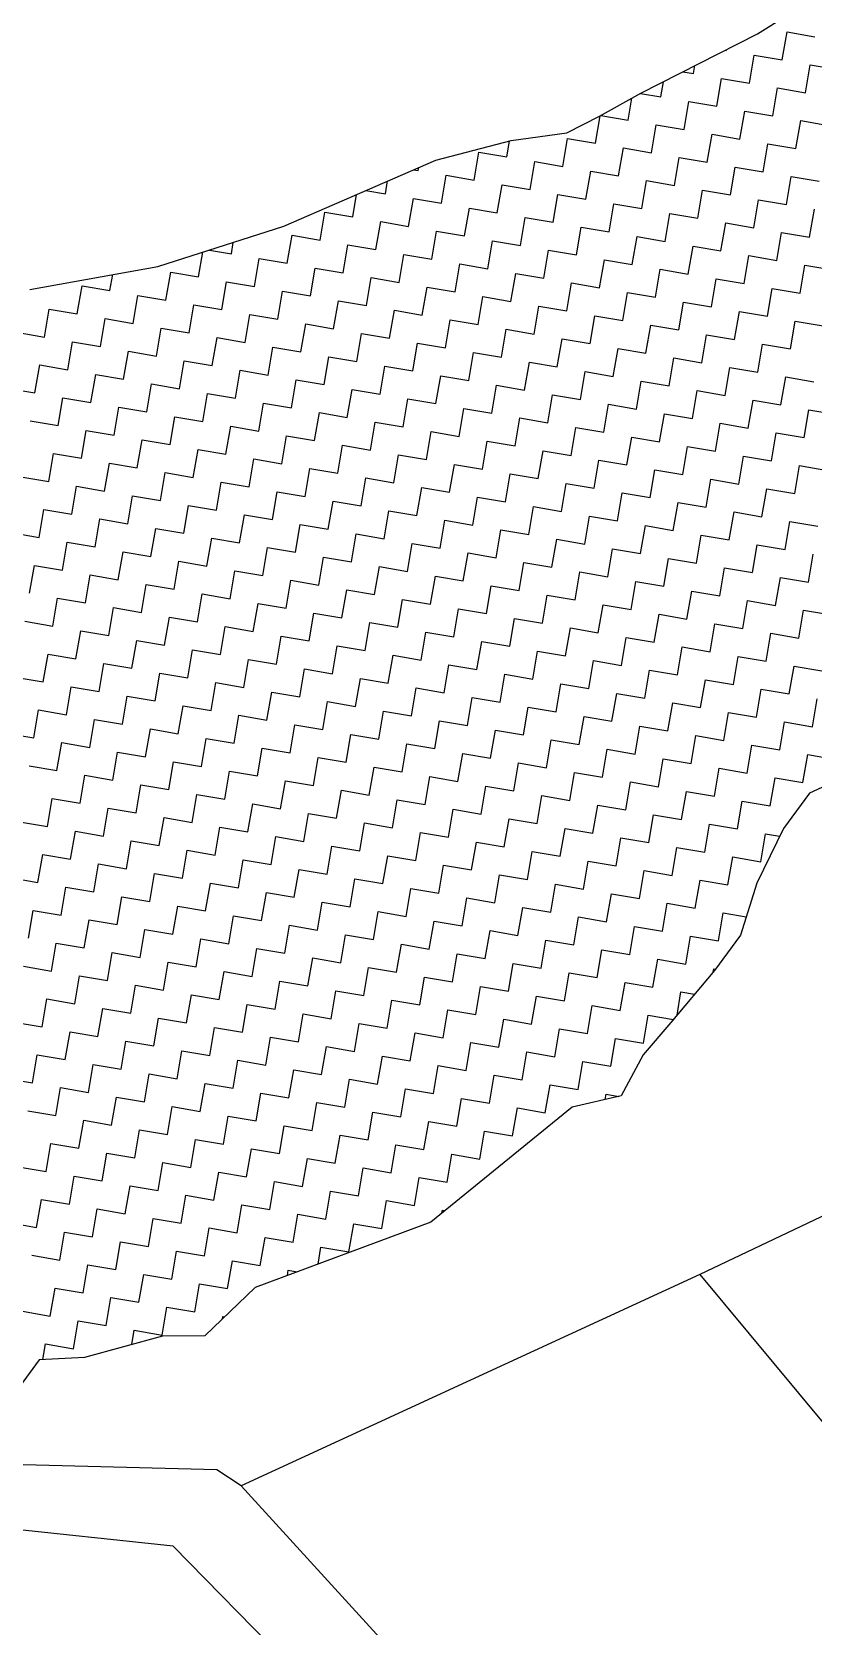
# Model space of a CAD drawing. Header units: metres. Extents: x 286044 to 288268, y 2013628 to 2015838.
# Drawn here: x 286388.4 to 286563.1, y 2015117.3 to 2015474 of the extents above; entities that cross this region are included whole.
import ezdxf

# ---------------------------------------------------------------- set-up
doc = ezdxf.new("R2010")
doc.units = ezdxf.units.M
for name, color, linetype in [('POLY_HATCH', 12, 'Continuous'), ('POLY_PARCEL', 6, 'Continuous'), ('POLY_ROAD', 30, 'Continuous'), ('V_BOUND_LINE', 7, 'Continuous')]:
    doc.layers.add(name, color=color, linetype=linetype)

msp = doc.modelspace()

# ---------------------------------------------------------------- linework, layer by layer
at = {"layer": 'POLY_HATCH'}
for p, q in [((286550.68, 2015473.56), (286580.53, 2015492.33)), ((286524.54, 2015460.25), (286550.68, 2015473.56)), ((286515.35, 2015455.16), (286524.54, 2015460.25)), ((286508.04, 2015451.41), (286515.35, 2015455.16)), ((286495.53, 2015449.66), (286508.04, 2015451.41)), ((286478.69, 2015445.32), (286495.53, 2015449.66)), ((286444.73, 2015430.54), (286478.69, 2015445.32)), ((286416.54, 2015421.47), (286444.73, 2015430.54)), ((286387.9, 2015416.37), (286416.54, 2015421.47)), ((286571.91, 2015308.15), (286562.26, 2015303.69)), ((286562.26, 2015303.69), (286556.47, 2015295.8)), ((286556.47, 2015295.8), (286550.49, 2015283.5)), ((286550.49, 2015283.5), (286546.85, 2015271.91)), ((286546.85, 2015271.91), (286541.07, 2015264.02)), ((286541.07, 2015264.02), (286531.31, 2015252.37)), ((286531.31, 2015252.37), (286525.07, 2015245.11)), ((286525.07, 2015245.11), (286520.18, 2015235.95)), ((286509.2, 2015233.39), (286477.61, 2015207.69)), ((286520.18, 2015235.95), (286509.2, 2015233.39)), ((286477.61, 2015207.69), (286438.32, 2015193.1)), ((286438.32, 2015193.1), (286427.03, 2015182.26)), ((286417.59, 2015182.21), (286400.11, 2015177.42)), ((286427.03, 2015182.26), (286417.59, 2015182.21)), ((286390.03, 2015176.91), (286382.08, 2015166.06)), ((286400.11, 2015177.42), (286390.03, 2015176.91))]:
    msp.add_line(p, q, dxfattribs=at)
at = {"layer": 'POLY_HATCH', "linetype": 'Continuous'}
for p, q in [((286556.2, 2015467.7), (286557.27, 2015473.96)), ((286557.27, 2015473.96), (286563.52, 2015472.89)), ((286543.45, 2015469.88), (286543.69, 2015469.84)), ((286543.69, 2015469.84), (286543.72, 2015470.02)), ((286548.88, 2015462.52), (286549.95, 2015468.77)), ((286549.95, 2015468.77), (286556.2, 2015467.7)), ((286533.98, 2015465.06), (286536.38, 2015464.65)), ((286536.38, 2015464.65), (286536.68, 2015466.43)), ((286561.39, 2015460.38), (286562.46, 2015466.64)), ((286562.46, 2015466.64), (286568.71, 2015465.57)), ((286529.06, 2015459.46), (286529.63, 2015462.84)), ((286541.56, 2015457.33), (286542.63, 2015463.58)), ((286542.63, 2015463.58), (286548.88, 2015462.52)), ((286554.07, 2015455.2), (286555.14, 2015461.45)), ((286555.14, 2015461.45), (286561.39, 2015460.38)), ((286521.74, 2015454.27), (286522.57, 2015459.16)), ((286524.51, 2015460.23), (286529.06, 2015459.46)), ((286534.24, 2015452.14), (286535.31, 2015458.39)), ((286535.31, 2015458.39), (286541.56, 2015457.33)), ((286514.42, 2015449.08), (286515.46, 2015455.23)), ((286515.62, 2015455.31), (286521.74, 2015454.27)), ((286546.75, 2015450.01), (286547.82, 2015456.26)), ((286547.82, 2015456.26), (286554.07, 2015455.2)), ((286559.26, 2015447.88), (286560.32, 2015454.13)), ((286560.32, 2015454.13), (286566.58, 2015453.07)), ((286526.92, 2015446.95), (286527.99, 2015453.21)), ((286527.99, 2015453.21), (286534.24, 2015452.14)), ((286539.43, 2015444.82), (286540.5, 2015451.07)), ((286540.5, 2015451.07), (286546.75, 2015450.01)), ((286487.27, 2015440.84), (286488.34, 2015447.09)), ((286488.34, 2015447.09), (286494.59, 2015446.03)), ((286494.59, 2015446.03), (286495.2, 2015449.57)), ((286507.1, 2015443.89), (286508.16, 2015450.15)), ((286508.16, 2015450.15), (286514.42, 2015449.08)), ((286519.61, 2015441.76), (286520.67, 2015448.02)), ((286520.67, 2015448.02), (286526.92, 2015446.95)), ((286551.94, 2015442.69), (286553.01, 2015448.94)), ((286553.01, 2015448.94), (286559.26, 2015447.88)), ((286474.76, 2015442.97), (286474.88, 2015443.66)), ((286499.78, 2015438.71), (286500.84, 2015444.96)), ((286500.84, 2015444.96), (286507.1, 2015443.89)), ((286532.11, 2015439.63), (286533.18, 2015445.89)), ((286533.18, 2015445.89), (286539.43, 2015444.82)), ((286544.62, 2015437.5), (286545.69, 2015443.75)), ((286545.69, 2015443.75), (286551.94, 2015442.69)), ((286467.44, 2015437.78), (286467.93, 2015440.64)), ((286473.7, 2015443.15), (286474.76, 2015442.97)), ((286479.95, 2015435.65), (286481.02, 2015441.9)), ((286481.02, 2015441.9), (286487.27, 2015440.84)), ((286492.46, 2015433.52), (286493.52, 2015439.77)), ((286493.52, 2015439.77), (286499.78, 2015438.71)), ((286512.29, 2015436.57), (286513.35, 2015442.83)), ((286513.35, 2015442.83), (286519.61, 2015441.76)), ((286524.79, 2015434.44), (286525.86, 2015440.7)), ((286525.86, 2015440.7), (286532.11, 2015439.63)), ((286557.13, 2015435.37), (286558.19, 2015441.62)), ((286558.19, 2015441.62), (286564.45, 2015440.56)), ((286460.13, 2015432.59), (286460.98, 2015437.61)), ((286463.08, 2015438.52), (286467.44, 2015437.78)), ((286472.63, 2015430.46), (286473.7, 2015436.71)), ((286473.7, 2015436.71), (286479.95, 2015435.65)), ((286504.97, 2015431.39), (286506.03, 2015437.64)), ((286506.03, 2015437.64), (286512.29, 2015436.57)), ((286537.3, 2015432.31), (286538.37, 2015438.57)), ((286538.37, 2015438.57), (286544.62, 2015437.5)), ((286549.81, 2015430.18), (286550.87, 2015436.44)), ((286550.87, 2015436.44), (286557.13, 2015435.37)), ((286452.81, 2015427.4), (286453.87, 2015433.66)), ((286453.87, 2015433.66), (286460.13, 2015432.59)), ((286485.14, 2015428.33), (286486.21, 2015434.58)), ((286486.21, 2015434.58), (286492.46, 2015433.52)), ((286517.47, 2015429.26), (286518.54, 2015435.51)), ((286518.54, 2015435.51), (286524.79, 2015434.44)), ((286529.98, 2015427.12), (286531.05, 2015433.38)), ((286531.05, 2015433.38), (286537.3, 2015432.31)), ((286562.32, 2015428.05), (286563.38, 2015434.3)), ((286465.31, 2015425.27), (286466.38, 2015431.53)), ((286466.38, 2015431.53), (286472.63, 2015430.46)), ((286477.82, 2015423.14), (286478.89, 2015429.4)), ((286478.89, 2015429.4), (286485.14, 2015428.33)), ((286497.65, 2015426.2), (286498.71, 2015432.45)), ((286498.71, 2015432.45), (286504.97, 2015431.39)), ((286510.16, 2015424.07), (286511.22, 2015430.32)), ((286511.22, 2015430.32), (286517.47, 2015429.26)), ((286542.49, 2015424.99), (286543.55, 2015431.25)), ((286543.55, 2015431.25), (286549.81, 2015430.18)), ((286555, 2015422.86), (286556.06, 2015429.12)), ((286556.06, 2015429.12), (286562.32, 2015428.05)), ((286432.98, 2015424.35), (286433.41, 2015426.9)), ((286445.49, 2015422.22), (286446.55, 2015428.47)), ((286446.55, 2015428.47), (286452.81, 2015427.4)), ((286457.99, 2015420.08), (286459.06, 2015426.34)), ((286459.06, 2015426.34), (286465.31, 2015425.27)), ((286490.33, 2015421.01), (286491.39, 2015427.26)), ((286491.39, 2015427.26), (286497.65, 2015426.2)), ((286522.66, 2015421.94), (286523.73, 2015428.19)), ((286523.73, 2015428.19), (286529.98, 2015427.12)), ((286535.17, 2015419.81), (286536.24, 2015426.06)), ((286536.24, 2015426.06), (286542.49, 2015424.99)), ((286425.66, 2015419.16), (286426.61, 2015424.71)), ((286428.07, 2015425.18), (286432.98, 2015424.35)), ((286438.17, 2015417.03), (286439.23, 2015423.28)), ((286439.23, 2015423.28), (286445.49, 2015422.22)), ((286470.5, 2015417.95), (286471.57, 2015424.21)), ((286471.57, 2015424.21), (286477.82, 2015423.14)), ((286483.01, 2015415.82), (286484.07, 2015422.08)), ((286484.07, 2015422.08), (286490.33, 2015421.01)), ((286502.84, 2015418.88), (286503.9, 2015425.13)), ((286503.9, 2015425.13), (286510.16, 2015424.07)), ((286515.34, 2015416.75), (286516.41, 2015423)), ((286516.41, 2015423), (286522.66, 2015421.94)), ((286547.68, 2015417.67), (286548.74, 2015423.93)), ((286548.74, 2015423.93), (286555, 2015422.86)), ((286405.83, 2015416.1), (286406.44, 2015419.67)), ((286418.34, 2015413.97), (286419.41, 2015420.22)), ((286419.41, 2015420.22), (286425.66, 2015419.16)), ((286450.67, 2015414.9), (286451.74, 2015421.15)), ((286451.74, 2015421.15), (286457.99, 2015420.08)), ((286463.18, 2015412.77), (286464.25, 2015419.02)), ((286464.25, 2015419.02), (286470.5, 2015417.95)), ((286495.52, 2015413.69), (286496.58, 2015419.94)), ((286496.58, 2015419.94), (286502.84, 2015418.88)), ((286527.85, 2015414.62), (286528.92, 2015420.87)), ((286528.92, 2015420.87), (286535.17, 2015419.81)), ((286540.36, 2015412.49), (286541.42, 2015418.74)), ((286541.42, 2015418.74), (286547.68, 2015417.67)), ((286560.18, 2015415.54), (286561.25, 2015421.8)), ((286561.25, 2015421.8), (286567.5, 2015420.73)), ((286398.51, 2015410.91), (286399.58, 2015417.17)), ((286399.58, 2015417.17), (286405.83, 2015416.1)), ((286411.02, 2015408.78), (286412.09, 2015415.04)), ((286412.09, 2015415.04), (286418.34, 2015413.97)), ((286430.85, 2015411.84), (286431.91, 2015418.09)), ((286431.91, 2015418.09), (286438.17, 2015417.03)), ((286443.36, 2015409.71), (286444.42, 2015415.96)), ((286444.42, 2015415.96), (286450.67, 2015414.9)), ((286475.69, 2015410.63), (286476.76, 2015416.89)), ((286476.76, 2015416.89), (286483.01, 2015415.82)), ((286488.2, 2015408.5), (286489.26, 2015414.76)), ((286489.26, 2015414.76), (286495.52, 2015413.69)), ((286508.02, 2015411.56), (286509.09, 2015417.81)), ((286509.09, 2015417.81), (286515.34, 2015416.75)), ((286520.53, 2015409.43), (286521.6, 2015415.68)), ((286521.6, 2015415.68), (286527.85, 2015414.62)), ((286552.87, 2015410.35), (286553.93, 2015416.61)), ((286553.93, 2015416.61), (286560.18, 2015415.54)), ((286391.19, 2015405.72), (286392.26, 2015411.98)), ((286392.26, 2015411.98), (286398.51, 2015410.91)), ((286423.53, 2015406.65), (286424.59, 2015412.9)), ((286424.59, 2015412.9), (286430.85, 2015411.84)), ((286455.86, 2015407.58), (286456.93, 2015413.83)), ((286456.93, 2015413.83), (286463.18, 2015412.77)), ((286468.37, 2015405.45), (286469.44, 2015411.7)), ((286469.44, 2015411.7), (286475.69, 2015410.63)), ((286500.7, 2015406.37), (286501.77, 2015412.63)), ((286501.77, 2015412.63), (286508.02, 2015411.56)), ((286533.04, 2015407.3), (286534.1, 2015413.55)), ((286534.1, 2015413.55), (286540.36, 2015412.49)), ((286545.55, 2015405.17), (286546.61, 2015411.42)), ((286546.61, 2015411.42), (286552.87, 2015410.35)), ((286403.7, 2015403.59), (286404.77, 2015409.85)), ((286404.77, 2015409.85), (286411.02, 2015408.78)), ((286416.21, 2015401.46), (286417.27, 2015407.72)), ((286417.27, 2015407.72), (286423.53, 2015406.65)), ((286436.04, 2015404.52), (286437.1, 2015410.77)), ((286437.1, 2015410.77), (286443.36, 2015409.71)), ((286448.54, 2015402.39), (286449.61, 2015408.64)), ((286449.61, 2015408.64), (286455.86, 2015407.58)), ((286480.88, 2015403.31), (286481.94, 2015409.57)), ((286481.94, 2015409.57), (286488.2, 2015408.5)), ((286513.21, 2015404.24), (286514.28, 2015410.49)), ((286514.28, 2015410.49), (286520.53, 2015409.43)), ((286525.72, 2015402.11), (286526.79, 2015408.36)), ((286526.79, 2015408.36), (286533.04, 2015407.3)), ((286558.05, 2015403.04), (286559.12, 2015409.29)), ((286559.12, 2015409.29), (286565.37, 2015408.22)), ((286384.94, 2015406.79), (286391.19, 2015405.72)), ((286396.38, 2015398.41), (286397.45, 2015404.66)), ((286397.45, 2015404.66), (286403.7, 2015403.59)), ((286428.72, 2015399.33), (286429.78, 2015405.59)), ((286429.78, 2015405.59), (286436.04, 2015404.52)), ((286461.05, 2015400.26), (286462.12, 2015406.51)), ((286462.12, 2015406.51), (286468.37, 2015405.45)), ((286473.56, 2015398.13), (286474.62, 2015404.38)), ((286474.62, 2015404.38), (286480.88, 2015403.31)), ((286493.39, 2015401.18), (286494.45, 2015407.44)), ((286494.45, 2015407.44), (286500.7, 2015406.37)), ((286505.89, 2015399.05), (286506.96, 2015405.31)), ((286506.96, 2015405.31), (286513.21, 2015404.24)), ((286538.23, 2015399.98), (286539.29, 2015406.23)), ((286539.29, 2015406.23), (286545.55, 2015405.17)), ((286550.73, 2015397.85), (286551.8, 2015404.1)), ((286551.8, 2015404.1), (286558.05, 2015403.04)), ((286408.89, 2015396.27), (286409.96, 2015402.53)), ((286409.96, 2015402.53), (286416.21, 2015401.46)), ((286441.22, 2015397.2), (286442.29, 2015403.45)), ((286442.29, 2015403.45), (286448.54, 2015402.39)), ((286453.73, 2015395.07), (286454.8, 2015401.32)), ((286454.8, 2015401.32), (286461.05, 2015400.26)), ((286486.07, 2015396), (286487.13, 2015402.25)), ((286487.13, 2015402.25), (286493.39, 2015401.18)), ((286518.4, 2015396.92), (286519.47, 2015403.18)), ((286519.47, 2015403.18), (286525.72, 2015402.11)), ((286530.91, 2015394.79), (286531.97, 2015401.04)), ((286531.97, 2015401.04), (286538.23, 2015399.98)), ((286389.06, 2015393.22), (286390.13, 2015399.47)), ((286390.13, 2015399.47), (286396.38, 2015398.41)), ((286401.57, 2015391.09), (286402.64, 2015397.34)), ((286402.64, 2015397.34), (286408.89, 2015396.27)), ((286421.4, 2015394.14), (286422.46, 2015400.4)), ((286422.46, 2015400.4), (286428.72, 2015399.33)), ((286433.91, 2015392.01), (286434.97, 2015398.27)), ((286434.97, 2015398.27), (286441.22, 2015397.2)), ((286466.24, 2015392.94), (286467.3, 2015399.19)), ((286467.3, 2015399.19), (286473.56, 2015398.13)), ((286478.75, 2015390.81), (286479.81, 2015397.06)), ((286479.81, 2015397.06), (286486.07, 2015396)), ((286498.57, 2015393.86), (286499.64, 2015400.12)), ((286499.64, 2015400.12), (286505.89, 2015399.05)), ((286511.08, 2015391.73), (286512.15, 2015397.99)), ((286512.15, 2015397.99), (286518.4, 2015396.92)), ((286543.42, 2015392.66), (286544.48, 2015398.91)), ((286544.48, 2015398.91), (286550.73, 2015397.85)), ((286382.81, 2015394.28), (286389.06, 2015393.22)), ((286414.08, 2015388.96), (286415.14, 2015395.21)), ((286415.14, 2015395.21), (286421.4, 2015394.14)), ((286446.41, 2015389.88), (286447.48, 2015396.13)), ((286447.48, 2015396.13), (286453.73, 2015395.07)), ((286458.92, 2015387.75), (286459.99, 2015394)), ((286459.99, 2015394), (286466.24, 2015392.94)), ((286491.25, 2015388.68), (286492.32, 2015394.93)), ((286492.32, 2015394.93), (286498.57, 2015393.86)), ((286523.59, 2015389.6), (286524.65, 2015395.86)), ((286524.65, 2015395.86), (286530.91, 2015394.79)), ((286536.1, 2015387.47), (286537.16, 2015393.72)), ((286537.16, 2015393.72), (286543.42, 2015392.66)), ((286555.92, 2015390.53), (286556.99, 2015396.78)), ((286556.99, 2015396.78), (286563.24, 2015395.72)), ((286394.25, 2015385.9), (286395.32, 2015392.15)), ((286395.32, 2015392.15), (286401.57, 2015391.09)), ((286406.76, 2015383.77), (286407.82, 2015390.02)), ((286407.82, 2015390.02), (286414.08, 2015388.96)), ((286426.59, 2015386.82), (286427.65, 2015393.08)), ((286427.65, 2015393.08), (286433.91, 2015392.01)), ((286439.09, 2015384.69), (286440.16, 2015390.95)), ((286440.16, 2015390.95), (286446.41, 2015389.88)), ((286471.43, 2015385.62), (286472.49, 2015391.87)), ((286472.49, 2015391.87), (286478.75, 2015390.81)), ((286503.76, 2015386.54), (286504.83, 2015392.8)), ((286504.83, 2015392.8), (286511.08, 2015391.73)), ((286516.27, 2015384.41), (286517.33, 2015390.67)), ((286517.33, 2015390.67), (286523.59, 2015389.6)), ((286548.6, 2015385.34), (286549.67, 2015391.59)), ((286549.67, 2015391.59), (286555.92, 2015390.53)), ((286388, 2015386.96), (286394.25, 2015385.9)), ((286419.27, 2015381.64), (286420.33, 2015387.89)), ((286420.33, 2015387.89), (286426.59, 2015386.82)), ((286451.6, 2015382.56), (286452.67, 2015388.82)), ((286452.67, 2015388.82), (286458.92, 2015387.75)), ((286464.11, 2015380.43), (286465.17, 2015386.68)), ((286465.17, 2015386.68), (286471.43, 2015385.62)), ((286483.93, 2015383.49), (286485, 2015389.74)), ((286485, 2015389.74), (286491.25, 2015388.68)), ((286496.44, 2015381.36), (286497.51, 2015387.61)), ((286497.51, 2015387.61), (286503.76, 2015386.54)), ((286528.78, 2015382.28), (286529.84, 2015388.54)), ((286529.84, 2015388.54), (286536.1, 2015387.47)), ((286541.28, 2015380.15), (286542.35, 2015386.41)), ((286542.35, 2015386.41), (286548.6, 2015385.34)), ((286561.11, 2015383.21), (286562.18, 2015389.46)), ((286562.18, 2015389.46), (286568.43, 2015388.4)), ((286399.44, 2015378.58), (286400.51, 2015384.83)), ((286400.51, 2015384.83), (286406.76, 2015383.77)), ((286411.95, 2015376.45), (286413.01, 2015382.7)), ((286413.01, 2015382.7), (286419.27, 2015381.64)), ((286431.77, 2015379.5), (286432.84, 2015385.76)), ((286432.84, 2015385.76), (286439.09, 2015384.69)), ((286444.28, 2015377.37), (286445.35, 2015383.63)), ((286445.35, 2015383.63), (286451.6, 2015382.56)), ((286476.62, 2015378.3), (286477.68, 2015384.55)), ((286477.68, 2015384.55), (286483.93, 2015383.49)), ((286508.95, 2015379.23), (286510.02, 2015385.48)), ((286510.02, 2015385.48), (286516.27, 2015384.41)), ((286521.46, 2015377.09), (286522.52, 2015383.35)), ((286522.52, 2015383.35), (286528.78, 2015382.28)), ((286553.79, 2015378.02), (286554.86, 2015384.27)), ((286554.86, 2015384.27), (286561.11, 2015383.21)), ((286392.12, 2015373.39), (286393.19, 2015379.64)), ((286393.19, 2015379.64), (286399.44, 2015378.58)), ((286424.45, 2015374.32), (286425.52, 2015380.57)), ((286425.52, 2015380.57), (286431.77, 2015379.5)), ((286456.79, 2015375.24), (286457.85, 2015381.5)), ((286457.85, 2015381.5), (286464.11, 2015380.43)), ((286469.3, 2015373.11), (286470.36, 2015379.37)), ((286470.36, 2015379.37), (286476.62, 2015378.3)), ((286489.12, 2015376.17), (286490.19, 2015382.42)), ((286490.19, 2015382.42), (286496.44, 2015381.36)), ((286501.63, 2015374.04), (286502.7, 2015380.29)), ((286502.7, 2015380.29), (286508.95, 2015379.23)), ((286533.96, 2015374.96), (286535.03, 2015381.22)), ((286535.03, 2015381.22), (286541.28, 2015380.15)), ((286546.47, 2015372.83), (286547.54, 2015379.09)), ((286547.54, 2015379.09), (286553.79, 2015378.02)), ((286404.63, 2015371.26), (286405.69, 2015377.51)), ((286405.69, 2015377.51), (286411.95, 2015376.45)), ((286436.96, 2015372.19), (286438.03, 2015378.44)), ((286438.03, 2015378.44), (286444.28, 2015377.37)), ((286449.47, 2015370.05), (286450.54, 2015376.31)), ((286450.54, 2015376.31), (286456.79, 2015375.24)), ((286481.8, 2015370.98), (286482.87, 2015377.23)), ((286482.87, 2015377.23), (286489.12, 2015376.17)), ((286514.14, 2015371.91), (286515.2, 2015378.16)), ((286515.2, 2015378.16), (286521.46, 2015377.09)), ((286526.65, 2015369.78), (286527.71, 2015376.03)), ((286527.71, 2015376.03), (286533.96, 2015374.96)), ((286558.98, 2015370.7), (286560.05, 2015376.96)), ((286560.05, 2015376.96), (286566.3, 2015375.89)), ((286385.87, 2015374.46), (286392.12, 2015373.39)), ((286397.31, 2015366.07), (286398.37, 2015372.32)), ((286398.37, 2015372.32), (286404.63, 2015371.26)), ((286417.14, 2015369.13), (286418.2, 2015375.38)), ((286418.2, 2015375.38), (286424.45, 2015374.32)), ((286429.64, 2015367), (286430.71, 2015373.25)), ((286430.71, 2015373.25), (286436.96, 2015372.19)), ((286461.98, 2015367.92), (286463.04, 2015374.18)), ((286463.04, 2015374.18), (286469.3, 2015373.11)), ((286474.48, 2015365.79), (286475.55, 2015372.05)), ((286475.55, 2015372.05), (286481.8, 2015370.98)), ((286494.31, 2015368.85), (286495.38, 2015375.1)), ((286495.38, 2015375.1), (286501.63, 2015374.04)), ((286506.82, 2015366.72), (286507.88, 2015372.97)), ((286507.88, 2015372.97), (286514.14, 2015371.91)), ((286539.15, 2015367.64), (286540.22, 2015373.9)), ((286540.22, 2015373.9), (286546.47, 2015372.83)), ((286409.82, 2015363.94), (286410.88, 2015370.19)), ((286410.88, 2015370.19), (286417.14, 2015369.13)), ((286442.15, 2015364.87), (286443.22, 2015371.12)), ((286443.22, 2015371.12), (286449.47, 2015370.05)), ((286454.66, 2015362.74), (286455.72, 2015368.99)), ((286455.72, 2015368.99), (286461.98, 2015367.92)), ((286486.99, 2015363.66), (286488.06, 2015369.91)), ((286488.06, 2015369.91), (286494.31, 2015368.85)), ((286519.33, 2015364.59), (286520.39, 2015370.84)), ((286520.39, 2015370.84), (286526.65, 2015369.78)), ((286531.83, 2015362.46), (286532.9, 2015368.71)), ((286532.9, 2015368.71), (286539.15, 2015367.64)), ((286551.66, 2015365.51), (286552.73, 2015371.77)), ((286552.73, 2015371.77), (286558.98, 2015370.7)), ((286389.99, 2015360.88), (286391.05, 2015367.14)), ((286391.05, 2015367.14), (286397.31, 2015366.07)), ((286402.5, 2015358.75), (286403.56, 2015365.01)), ((286403.56, 2015365.01), (286409.82, 2015363.94)), ((286422.32, 2015361.81), (286423.39, 2015368.06)), ((286423.39, 2015368.06), (286429.64, 2015367)), ((286434.83, 2015359.68), (286435.9, 2015365.93)), ((286435.9, 2015365.93), (286442.15, 2015364.87)), ((286467.17, 2015360.6), (286468.23, 2015366.86)), ((286468.23, 2015366.86), (286474.48, 2015365.79)), ((286499.5, 2015361.53), (286500.57, 2015367.78)), ((286500.57, 2015367.78), (286506.82, 2015366.72)), ((286512.01, 2015359.4), (286513.07, 2015365.65)), ((286513.07, 2015365.65), (286519.33, 2015364.59)), ((286544.34, 2015360.32), (286545.41, 2015366.58)), ((286545.41, 2015366.58), (286551.66, 2015365.51)), ((286383.74, 2015361.95), (286389.99, 2015360.88)), ((286415, 2015356.62), (286416.07, 2015362.87)), ((286416.07, 2015362.87), (286422.32, 2015361.81)), ((286447.34, 2015357.55), (286448.4, 2015363.8)), ((286448.4, 2015363.8), (286454.66, 2015362.74)), ((286459.85, 2015355.42), (286460.91, 2015361.67)), ((286460.91, 2015361.67), (286467.17, 2015360.6)), ((286479.67, 2015358.47), (286480.74, 2015364.73)), ((286480.74, 2015364.73), (286486.99, 2015363.66)), ((286492.18, 2015356.34), (286493.25, 2015362.6)), ((286493.25, 2015362.6), (286499.5, 2015361.53)), ((286524.51, 2015357.27), (286525.58, 2015363.52)), ((286525.58, 2015363.52), (286531.83, 2015362.46)), ((286537.02, 2015355.14), (286538.09, 2015361.39)), ((286538.09, 2015361.39), (286544.34, 2015360.32)), ((286556.85, 2015358.19), (286557.91, 2015364.45)), ((286557.91, 2015364.45), (286564.17, 2015363.38)), ((286395.18, 2015353.56), (286396.24, 2015359.82)), ((286396.24, 2015359.82), (286402.5, 2015358.75)), ((286407.69, 2015351.43), (286408.75, 2015357.69)), ((286408.75, 2015357.69), (286415, 2015356.62)), ((286427.51, 2015354.49), (286428.58, 2015360.74)), ((286428.58, 2015360.74), (286434.83, 2015359.68)), ((286440.02, 2015352.36), (286441.08, 2015358.61)), ((286441.08, 2015358.61), (286447.34, 2015357.55)), ((286472.35, 2015353.28), (286473.42, 2015359.54)), ((286473.42, 2015359.54), (286479.67, 2015358.47)), ((286504.69, 2015354.21), (286505.75, 2015360.46)), ((286505.75, 2015360.46), (286512.01, 2015359.4)), ((286517.2, 2015352.08), (286518.26, 2015358.33)), ((286518.26, 2015358.33), (286524.51, 2015357.27)), ((286549.53, 2015353.01), (286550.6, 2015359.26)), ((286550.6, 2015359.26), (286556.85, 2015358.19)), ((286387.86, 2015348.38), (286388.92, 2015354.63)), ((286388.92, 2015354.63), (286395.18, 2015353.56)), ((286420.19, 2015349.3), (286421.26, 2015355.56)), ((286421.26, 2015355.56), (286427.51, 2015354.49)), ((286452.53, 2015350.23), (286453.59, 2015356.48)), ((286453.59, 2015356.48), (286459.85, 2015355.42)), ((286465.03, 2015348.1), (286466.1, 2015354.35)), ((286466.1, 2015354.35), (286472.35, 2015353.28)), ((286484.86, 2015351.15), (286485.93, 2015357.41)), ((286485.93, 2015357.41), (286492.18, 2015356.34)), ((286497.37, 2015349.02), (286498.43, 2015355.28)), ((286498.43, 2015355.28), (286504.69, 2015354.21)), ((286529.7, 2015349.95), (286530.77, 2015356.2)), ((286530.77, 2015356.2), (286537.02, 2015355.14)), ((286562.04, 2015350.87), (286563.1, 2015357.13)), ((286400.37, 2015346.24), (286401.43, 2015352.5)), ((286401.43, 2015352.5), (286407.69, 2015351.43)), ((286432.7, 2015347.17), (286433.77, 2015353.42)), ((286433.77, 2015353.42), (286440.02, 2015352.36)), ((286445.21, 2015345.04), (286446.27, 2015351.29)), ((286446.27, 2015351.29), (286452.53, 2015350.23)), ((286477.54, 2015345.97), (286478.61, 2015352.22)), ((286478.61, 2015352.22), (286484.86, 2015351.15)), ((286509.88, 2015346.89), (286510.94, 2015353.15)), ((286510.94, 2015353.15), (286517.2, 2015352.08)), ((286522.38, 2015344.76), (286523.45, 2015351.01)), ((286523.45, 2015351.01), (286529.7, 2015349.95)), ((286542.21, 2015347.82), (286543.28, 2015354.07)), ((286543.28, 2015354.07), (286549.53, 2015353.01)), ((286554.72, 2015345.69), (286555.78, 2015351.94)), ((286555.78, 2015351.94), (286562.04, 2015350.87)), ((286393.05, 2015341.06), (286394.11, 2015347.31)), ((286394.11, 2015347.31), (286400.37, 2015346.24)), ((286412.87, 2015344.11), (286413.94, 2015350.37)), ((286413.94, 2015350.37), (286420.19, 2015349.3)), ((286425.38, 2015341.98), (286426.45, 2015348.24)), ((286426.45, 2015348.24), (286432.7, 2015347.17)), ((286457.71, 2015342.91), (286458.78, 2015349.16)), ((286458.78, 2015349.16), (286465.03, 2015348.1)), ((286470.22, 2015340.78), (286471.29, 2015347.03)), ((286471.29, 2015347.03), (286477.54, 2015345.97)), ((286490.05, 2015343.83), (286491.11, 2015350.09)), ((286491.11, 2015350.09), (286497.37, 2015349.02)), ((286502.56, 2015341.7), (286503.62, 2015347.96)), ((286503.62, 2015347.96), (286509.88, 2015346.89)), ((286534.89, 2015342.63), (286535.96, 2015348.88)), ((286535.96, 2015348.88), (286542.21, 2015347.82)), ((286405.55, 2015338.93), (286406.62, 2015345.18)), ((286406.62, 2015345.18), (286412.87, 2015344.11)), ((286437.89, 2015339.85), (286438.95, 2015346.1)), ((286438.95, 2015346.1), (286445.21, 2015345.04)), ((286450.4, 2015337.72), (286451.46, 2015343.97)), ((286451.46, 2015343.97), (286457.71, 2015342.91)), ((286482.73, 2015338.65), (286483.8, 2015344.9)), ((286483.8, 2015344.9), (286490.05, 2015343.83)), ((286515.06, 2015339.57), (286516.13, 2015345.83)), ((286516.13, 2015345.83), (286522.38, 2015344.76)), ((286527.57, 2015337.44), (286528.64, 2015343.69)), ((286528.64, 2015343.69), (286534.89, 2015342.63)), ((286547.4, 2015340.5), (286548.46, 2015346.75)), ((286548.46, 2015346.75), (286554.72, 2015345.69)), ((286559.91, 2015338.37), (286560.97, 2015344.62)), ((286560.97, 2015344.62), (286567.23, 2015343.56)), ((286386.79, 2015342.12), (286393.05, 2015341.06)), ((286398.23, 2015333.74), (286399.3, 2015339.99)), ((286399.3, 2015339.99), (286405.55, 2015338.93)), ((286418.06, 2015336.79), (286419.13, 2015343.05)), ((286419.13, 2015343.05), (286425.38, 2015341.98)), ((286430.57, 2015334.66), (286431.63, 2015340.92)), ((286431.63, 2015340.92), (286437.89, 2015339.85)), ((286462.9, 2015335.59), (286463.97, 2015341.84)), ((286463.97, 2015341.84), (286470.22, 2015340.78)), ((286495.24, 2015336.52), (286496.3, 2015342.77)), ((286496.3, 2015342.77), (286502.56, 2015341.7)), ((286507.74, 2015334.38), (286508.81, 2015340.64)), ((286508.81, 2015340.64), (286515.06, 2015339.57)), ((286540.08, 2015335.31), (286541.14, 2015341.56)), ((286541.14, 2015341.56), (286547.4, 2015340.5)), ((286410.74, 2015331.61), (286411.81, 2015337.86)), ((286411.81, 2015337.86), (286418.06, 2015336.79)), ((286443.08, 2015332.53), (286444.14, 2015338.79)), ((286444.14, 2015338.79), (286450.4, 2015337.72)), ((286455.58, 2015330.4), (286456.65, 2015336.65)), ((286456.65, 2015336.65), (286462.9, 2015335.59)), ((286475.41, 2015333.46), (286476.48, 2015339.71)), ((286476.48, 2015339.71), (286482.73, 2015338.65)), ((286487.92, 2015331.33), (286488.98, 2015337.58)), ((286488.98, 2015337.58), (286495.24, 2015336.52)), ((286520.25, 2015332.25), (286521.32, 2015338.51)), ((286521.32, 2015338.51), (286527.57, 2015337.44)), ((286532.76, 2015330.12), (286533.83, 2015336.38)), ((286533.83, 2015336.38), (286540.08, 2015335.31)), ((286552.59, 2015333.18), (286553.65, 2015339.43)), ((286553.65, 2015339.43), (286559.91, 2015338.37)), ((286390.92, 2015328.55), (286391.98, 2015334.8)), ((286391.98, 2015334.8), (286398.23, 2015333.74)), ((286423.25, 2015329.47), (286424.32, 2015335.73)), ((286424.32, 2015335.73), (286430.57, 2015334.66)), ((286435.76, 2015327.34), (286436.82, 2015333.6)), ((286436.82, 2015333.6), (286443.08, 2015332.53)), ((286468.09, 2015328.27), (286469.16, 2015334.52)), ((286469.16, 2015334.52), (286475.41, 2015333.46)), ((286500.43, 2015329.2), (286501.49, 2015335.45)), ((286501.49, 2015335.45), (286507.74, 2015334.38)), ((286512.93, 2015327.06), (286514, 2015333.32)), ((286514, 2015333.32), (286520.25, 2015332.25)), ((286545.27, 2015327.99), (286546.33, 2015334.24)), ((286546.33, 2015334.24), (286552.59, 2015333.18)), ((286384.66, 2015329.61), (286390.92, 2015328.55)), ((286403.42, 2015326.42), (286404.49, 2015332.67)), ((286404.49, 2015332.67), (286410.74, 2015331.61)), ((286415.93, 2015324.29), (286417, 2015330.54)), ((286417, 2015330.54), (286423.25, 2015329.47)), ((286448.26, 2015325.21), (286449.33, 2015331.47)), ((286449.33, 2015331.47), (286455.58, 2015330.4)), ((286460.77, 2015323.08), (286461.84, 2015329.34)), ((286461.84, 2015329.34), (286468.09, 2015328.27)), ((286480.6, 2015326.14), (286481.66, 2015332.39)), ((286481.66, 2015332.39), (286487.92, 2015331.33)), ((286493.11, 2015324.01), (286494.17, 2015330.26)), ((286494.17, 2015330.26), (286500.43, 2015329.2)), ((286525.44, 2015324.93), (286526.51, 2015331.19)), ((286526.51, 2015331.19), (286532.76, 2015330.12)), ((286557.77, 2015325.86), (286558.84, 2015332.11)), ((286558.84, 2015332.11), (286565.09, 2015331.05)), ((286396.1, 2015321.23), (286397.17, 2015327.48)), ((286397.17, 2015327.48), (286403.42, 2015326.42)), ((286428.44, 2015322.16), (286429.5, 2015328.41)), ((286429.5, 2015328.41), (286435.76, 2015327.34)), ((286440.95, 2015320.02), (286442.01, 2015326.28)), ((286442.01, 2015326.28), (286448.26, 2015325.21)), ((286473.28, 2015320.95), (286474.35, 2015327.2)), ((286474.35, 2015327.2), (286480.6, 2015326.14)), ((286505.61, 2015321.88), (286506.68, 2015328.13)), ((286506.68, 2015328.13), (286512.93, 2015327.06)), ((286518.12, 2015319.75), (286519.19, 2015326)), ((286519.19, 2015326), (286525.44, 2015324.93)), ((286537.95, 2015322.8), (286539.01, 2015329.06)), ((286539.01, 2015329.06), (286545.27, 2015327.99)), ((286550.46, 2015320.67), (286551.52, 2015326.93)), ((286551.52, 2015326.93), (286557.77, 2015325.86)), ((286388.78, 2015316.04), (286389.85, 2015322.3)), ((286389.85, 2015322.3), (286396.1, 2015321.23)), ((286408.61, 2015319.1), (286409.68, 2015325.35)), ((286409.68, 2015325.35), (286415.93, 2015324.29)), ((286421.12, 2015316.97), (286422.18, 2015323.22)), ((286422.18, 2015323.22), (286428.44, 2015322.16)), ((286453.45, 2015317.89), (286454.52, 2015324.15)), ((286454.52, 2015324.15), (286460.77, 2015323.08)), ((286465.96, 2015315.76), (286467.03, 2015322.02)), ((286467.03, 2015322.02), (286473.28, 2015320.95)), ((286485.79, 2015318.82), (286486.85, 2015325.07)), ((286486.85, 2015325.07), (286493.11, 2015324.01)), ((286498.29, 2015316.69), (286499.36, 2015322.94)), ((286499.36, 2015322.94), (286505.61, 2015321.88)), ((286530.63, 2015317.61), (286531.69, 2015323.87)), ((286531.69, 2015323.87), (286537.95, 2015322.8)), ((286562.96, 2015318.54), (286564.03, 2015324.79)), ((286401.29, 2015313.91), (286402.36, 2015320.16)), ((286402.36, 2015320.16), (286408.61, 2015319.1)), ((286433.63, 2015314.84), (286434.69, 2015321.09)), ((286434.69, 2015321.09), (286440.95, 2015320.02)), ((286446.13, 2015312.71), (286447.2, 2015318.96)), ((286447.2, 2015318.96), (286453.45, 2015317.89)), ((286478.47, 2015313.63), (286479.53, 2015319.88)), ((286479.53, 2015319.88), (286485.79, 2015318.82)), ((286510.8, 2015314.56), (286511.87, 2015320.81)), ((286511.87, 2015320.81), (286518.12, 2015319.75)), ((286523.31, 2015312.43), (286524.38, 2015318.68)), ((286524.38, 2015318.68), (286530.63, 2015317.61)), ((286543.14, 2015315.48), (286544.2, 2015321.74)), ((286544.2, 2015321.74), (286550.46, 2015320.67)), ((286555.64, 2015313.35), (286556.71, 2015319.61)), ((286556.71, 2015319.61), (286562.96, 2015318.54)), ((286382.53, 2015317.11), (286388.78, 2015316.04)), ((286393.97, 2015308.72), (286395.04, 2015314.98)), ((286395.04, 2015314.98), (286401.29, 2015313.91)), ((286413.8, 2015311.78), (286414.86, 2015318.03)), ((286414.86, 2015318.03), (286421.12, 2015316.97)), ((286426.31, 2015309.65), (286427.37, 2015315.9)), ((286427.37, 2015315.9), (286433.63, 2015314.84)), ((286458.64, 2015310.57), (286459.71, 2015316.83)), ((286459.71, 2015316.83), (286465.96, 2015315.76)), ((286490.98, 2015311.5), (286492.04, 2015317.75)), ((286492.04, 2015317.75), (286498.29, 2015316.69)), ((286503.48, 2015309.37), (286504.55, 2015315.62)), ((286504.55, 2015315.62), (286510.8, 2015314.56)), ((286535.82, 2015310.3), (286536.88, 2015316.55)), ((286536.88, 2015316.55), (286543.14, 2015315.48)), ((286406.48, 2015306.59), (286407.55, 2015312.84)), ((286407.55, 2015312.84), (286413.8, 2015311.78)), ((286438.81, 2015307.52), (286439.88, 2015313.77)), ((286439.88, 2015313.77), (286446.13, 2015312.71)), ((286451.32, 2015305.39), (286452.39, 2015311.64)), ((286452.39, 2015311.64), (286458.64, 2015310.57)), ((286471.15, 2015308.44), (286472.21, 2015314.7)), ((286472.21, 2015314.7), (286478.47, 2015313.63)), ((286483.66, 2015306.31), (286484.72, 2015312.57)), ((286484.72, 2015312.57), (286490.98, 2015311.5)), ((286515.99, 2015307.24), (286517.06, 2015313.49)), ((286517.06, 2015313.49), (286523.31, 2015312.43)), ((286528.5, 2015305.11), (286529.56, 2015311.36)), ((286529.56, 2015311.36), (286535.82, 2015310.3)), ((286548.32, 2015308.16), (286549.39, 2015314.42)), ((286549.39, 2015314.42), (286555.64, 2015313.35)), ((286560.83, 2015306.03), (286561.9, 2015312.29)), ((286561.9, 2015312.29), (286568.15, 2015311.22)), ((286387.72, 2015309.79), (286393.97, 2015308.72)), ((286418.99, 2015304.46), (286420.05, 2015310.71)), ((286420.05, 2015310.71), (286426.31, 2015309.65)), ((286431.49, 2015302.33), (286432.56, 2015308.58)), ((286432.56, 2015308.58), (286438.81, 2015307.52)), ((286463.83, 2015303.25), (286464.89, 2015309.51)), ((286464.89, 2015309.51), (286471.15, 2015308.44)), ((286496.16, 2015304.18), (286497.23, 2015310.43)), ((286497.23, 2015310.43), (286503.48, 2015309.37)), ((286508.67, 2015302.05), (286509.74, 2015308.3)), ((286509.74, 2015308.3), (286515.99, 2015307.24)), ((286541.01, 2015302.98), (286542.07, 2015309.23)), ((286542.07, 2015309.23), (286548.32, 2015308.16)), ((286399.16, 2015301.4), (286400.23, 2015307.66)), ((286400.23, 2015307.66), (286406.48, 2015306.59)), ((286411.67, 2015299.27), (286412.73, 2015305.53)), ((286412.73, 2015305.53), (286418.99, 2015304.46)), ((286444, 2015300.2), (286445.07, 2015306.45)), ((286445.07, 2015306.45), (286451.32, 2015305.39)), ((286456.51, 2015298.07), (286457.58, 2015304.32)), ((286457.58, 2015304.32), (286463.83, 2015303.25)), ((286476.34, 2015301.12), (286477.4, 2015307.38)), ((286477.4, 2015307.38), (286483.66, 2015306.31)), ((286488.84, 2015298.99), (286489.91, 2015305.25)), ((286489.91, 2015305.25), (286496.16, 2015304.18)), ((286521.18, 2015299.92), (286522.24, 2015306.17)), ((286522.24, 2015306.17), (286528.5, 2015305.11)), ((286553.51, 2015300.84), (286554.58, 2015307.1)), ((286554.58, 2015307.1), (286560.83, 2015306.03)), ((286391.84, 2015296.21), (286392.91, 2015302.47)), ((286392.91, 2015302.47), (286399.16, 2015301.4)), ((286424.18, 2015297.14), (286425.24, 2015303.39)), ((286425.24, 2015303.39), (286431.49, 2015302.33)), ((286436.68, 2015295.01), (286437.75, 2015301.26)), ((286437.75, 2015301.26), (286444, 2015300.2)), ((286469.02, 2015295.94), (286470.08, 2015302.19)), ((286470.08, 2015302.19), (286476.34, 2015301.12)), ((286501.35, 2015296.86), (286502.42, 2015303.12)), ((286502.42, 2015303.12), (286508.67, 2015302.05)), ((286513.86, 2015294.73), (286514.92, 2015300.98)), ((286514.92, 2015300.98), (286521.18, 2015299.92)), ((286533.69, 2015297.79), (286534.75, 2015304.04)), ((286534.75, 2015304.04), (286541.01, 2015302.98)), ((286546.19, 2015295.66), (286547.26, 2015301.91)), ((286547.26, 2015301.91), (286553.51, 2015300.84)), ((286385.59, 2015297.28), (286391.84, 2015296.21)), ((286404.35, 2015294.08), (286405.41, 2015300.34)), ((286405.41, 2015300.34), (286411.67, 2015299.27)), ((286416.86, 2015291.95), (286417.92, 2015298.21)), ((286417.92, 2015298.21), (286424.18, 2015297.14)), ((286449.19, 2015292.88), (286450.26, 2015299.13)), ((286450.26, 2015299.13), (286456.51, 2015298.07)), ((286481.52, 2015293.8), (286482.59, 2015300.06)), ((286482.59, 2015300.06), (286488.84, 2015298.99)), ((286494.03, 2015291.67), (286495.1, 2015297.93)), ((286495.1, 2015297.93), (286501.35, 2015296.86)), ((286526.37, 2015292.6), (286527.43, 2015298.85)), ((286527.43, 2015298.85), (286533.69, 2015297.79)), ((286397.03, 2015288.9), (286398.1, 2015295.15)), ((286398.1, 2015295.15), (286404.35, 2015294.08)), ((286429.36, 2015289.82), (286430.43, 2015296.08)), ((286430.43, 2015296.08), (286436.68, 2015295.01)), ((286441.87, 2015287.69), (286442.94, 2015293.94)), ((286442.94, 2015293.94), (286449.19, 2015292.88)), ((286461.7, 2015290.75), (286462.76, 2015297)), ((286462.76, 2015297), (286469.02, 2015295.94)), ((286474.21, 2015288.62), (286475.27, 2015294.87)), ((286475.27, 2015294.87), (286481.52, 2015293.8)), ((286506.54, 2015289.54), (286507.61, 2015295.8)), ((286507.61, 2015295.8), (286513.86, 2015294.73)), ((286519.05, 2015287.41), (286520.11, 2015293.66)), ((286520.11, 2015293.66), (286526.37, 2015292.6)), ((286538.87, 2015290.47), (286539.94, 2015296.72)), ((286539.94, 2015296.72), (286546.19, 2015295.66)), ((286551.38, 2015288.34), (286552.45, 2015294.59)), ((286552.45, 2015294.59), (286555.62, 2015294.05)), ((286389.71, 2015283.71), (286390.78, 2015289.96)), ((286390.78, 2015289.96), (286397.03, 2015288.9)), ((286409.54, 2015286.76), (286410.6, 2015293.02)), ((286410.6, 2015293.02), (286416.86, 2015291.95)), ((286422.04, 2015284.63), (286423.11, 2015290.89)), ((286423.11, 2015290.89), (286429.36, 2015289.82)), ((286454.38, 2015285.56), (286455.44, 2015291.81)), ((286455.44, 2015291.81), (286461.7, 2015290.75)), ((286486.71, 2015286.49), (286487.78, 2015292.74)), ((286487.78, 2015292.74), (286494.03, 2015291.67)), ((286499.22, 2015284.35), (286500.29, 2015290.61)), ((286500.29, 2015290.61), (286506.54, 2015289.54)), ((286531.55, 2015285.28), (286532.62, 2015291.53)), ((286532.62, 2015291.53), (286538.87, 2015290.47)), ((286402.22, 2015281.58), (286403.28, 2015287.83)), ((286403.28, 2015287.83), (286409.54, 2015286.76)), ((286434.55, 2015282.5), (286435.62, 2015288.76)), ((286435.62, 2015288.76), (286441.87, 2015287.69)), ((286447.06, 2015280.37), (286448.13, 2015286.62)), ((286448.13, 2015286.62), (286454.38, 2015285.56)), ((286466.89, 2015283.43), (286467.95, 2015289.68)), ((286467.95, 2015289.68), (286474.21, 2015288.62)), ((286479.39, 2015281.3), (286480.46, 2015287.55)), ((286480.46, 2015287.55), (286486.71, 2015286.49)), ((286511.73, 2015282.22), (286512.79, 2015288.48)), ((286512.79, 2015288.48), (286519.05, 2015287.41)), ((286524.24, 2015280.09), (286525.3, 2015286.35)), ((286525.3, 2015286.35), (286531.55, 2015285.28)), ((286544.06, 2015283.15), (286545.13, 2015289.4)), ((286545.13, 2015289.4), (286551.38, 2015288.34)), ((286383.46, 2015284.77), (286389.71, 2015283.71)), ((286414.73, 2015279.44), (286415.79, 2015285.7)), ((286415.79, 2015285.7), (286422.04, 2015284.63)), ((286427.23, 2015277.31), (286428.3, 2015283.57)), ((286428.3, 2015283.57), (286434.55, 2015282.5)), ((286459.57, 2015278.24), (286460.63, 2015284.49)), ((286460.63, 2015284.49), (286466.89, 2015283.43)), ((286491.9, 2015279.17), (286492.97, 2015285.42)), ((286492.97, 2015285.42), (286499.22, 2015284.35)), ((286504.41, 2015277.03), (286505.47, 2015283.29)), ((286505.47, 2015283.29), (286511.73, 2015282.22)), ((286536.74, 2015277.96), (286537.81, 2015284.21)), ((286537.81, 2015284.21), (286544.06, 2015283.15)), ((286394.9, 2015276.39), (286395.96, 2015282.64)), ((286395.96, 2015282.64), (286402.22, 2015281.58)), ((286407.41, 2015274.26), (286408.47, 2015280.51)), ((286408.47, 2015280.51), (286414.73, 2015279.44)), ((286439.74, 2015275.18), (286440.81, 2015281.44)), ((286440.81, 2015281.44), (286447.06, 2015280.37)), ((286452.25, 2015273.05), (286453.31, 2015279.31)), ((286453.31, 2015279.31), (286459.57, 2015278.24)), ((286472.07, 2015276.11), (286473.14, 2015282.36)), ((286473.14, 2015282.36), (286479.39, 2015281.3)), ((286484.58, 2015273.98), (286485.65, 2015280.23)), ((286485.65, 2015280.23), (286491.9, 2015279.17)), ((286516.92, 2015274.9), (286517.98, 2015281.16)), ((286517.98, 2015281.16), (286524.24, 2015280.09)), ((286387.58, 2015271.2), (286388.64, 2015277.45)), ((286388.64, 2015277.45), (286394.9, 2015276.39)), ((286419.91, 2015272.13), (286420.98, 2015278.38)), ((286420.98, 2015278.38), (286427.23, 2015277.31)), ((286432.42, 2015269.99), (286433.49, 2015276.25)), ((286433.49, 2015276.25), (286439.74, 2015275.18)), ((286464.76, 2015270.92), (286465.82, 2015277.17)), ((286465.82, 2015277.17), (286472.07, 2015276.11)), ((286497.09, 2015271.85), (286498.15, 2015278.1)), ((286498.15, 2015278.1), (286504.41, 2015277.03)), ((286509.6, 2015269.72), (286510.66, 2015275.97)), ((286510.66, 2015275.97), (286516.92, 2015274.9)), ((286529.42, 2015272.77), (286530.49, 2015279.03)), ((286530.49, 2015279.03), (286536.74, 2015277.96)), ((286541.93, 2015270.64), (286543, 2015276.9)), ((286543, 2015276.9), (286548.14, 2015276.02)), ((286400.09, 2015269.07), (286401.15, 2015275.32)), ((286401.15, 2015275.32), (286407.41, 2015274.26)), ((286412.59, 2015266.94), (286413.66, 2015273.19)), ((286413.66, 2015273.19), (286419.91, 2015272.13)), ((286444.93, 2015267.86), (286445.99, 2015274.12)), ((286445.99, 2015274.12), (286452.25, 2015273.05)), ((286477.26, 2015268.79), (286478.33, 2015275.04)), ((286478.33, 2015275.04), (286484.58, 2015273.98)), ((286489.77, 2015266.66), (286490.84, 2015272.91)), ((286490.84, 2015272.91), (286497.09, 2015271.85)), ((286522.1, 2015267.58), (286523.17, 2015273.84)), ((286523.17, 2015273.84), (286529.42, 2015272.77)), ((286392.77, 2015263.88), (286393.83, 2015270.13)), ((286393.83, 2015270.13), (286400.09, 2015269.07)), ((286425.1, 2015264.81), (286426.17, 2015271.06)), ((286426.17, 2015271.06), (286432.42, 2015269.99)), ((286437.61, 2015262.68), (286438.67, 2015268.93)), ((286438.67, 2015268.93), (286444.93, 2015267.86)), ((286457.44, 2015265.73), (286458.5, 2015271.99)), ((286458.5, 2015271.99), (286464.76, 2015270.92)), ((286469.94, 2015263.6), (286471.01, 2015269.86)), ((286471.01, 2015269.86), (286477.26, 2015268.79)), ((286502.28, 2015264.53), (286503.34, 2015270.78)), ((286503.34, 2015270.78), (286509.6, 2015269.72)), ((286514.79, 2015262.4), (286515.85, 2015268.65)), ((286515.85, 2015268.65), (286522.1, 2015267.58)), ((286534.61, 2015265.45), (286535.68, 2015271.71)), ((286535.68, 2015271.71), (286541.93, 2015270.64)), ((286386.51, 2015264.95), (286392.77, 2015263.88)), ((286405.27, 2015261.75), (286406.34, 2015268)), ((286406.34, 2015268), (286412.59, 2015266.94)), ((286417.78, 2015259.62), (286418.85, 2015265.87)), ((286418.85, 2015265.87), (286425.1, 2015264.81)), ((286450.12, 2015260.54), (286451.18, 2015266.8)), ((286451.18, 2015266.8), (286457.44, 2015265.73)), ((286482.45, 2015261.47), (286483.52, 2015267.72)), ((286483.52, 2015267.72), (286489.77, 2015266.66)), ((286494.96, 2015259.34), (286496.02, 2015265.59)), ((286496.02, 2015265.59), (286502.28, 2015264.53)), ((286527.29, 2015260.27), (286528.36, 2015266.52)), ((286528.36, 2015266.52), (286534.61, 2015265.45)), ((286397.96, 2015256.56), (286399.02, 2015262.81)), ((286399.02, 2015262.81), (286405.27, 2015261.75)), ((286430.29, 2015257.49), (286431.36, 2015263.74)), ((286431.36, 2015263.74), (286437.61, 2015262.68)), ((286442.8, 2015255.36), (286443.86, 2015261.61)), ((286443.86, 2015261.61), (286450.12, 2015260.54)), ((286462.62, 2015258.41), (286463.69, 2015264.67)), ((286463.69, 2015264.67), (286469.94, 2015263.6)), ((286475.13, 2015256.28), (286476.2, 2015262.54)), ((286476.2, 2015262.54), (286482.45, 2015261.47)), ((286507.47, 2015257.21), (286508.53, 2015263.46)), ((286508.53, 2015263.46), (286514.79, 2015262.4)), ((286540.74, 2015263.63), (286540.87, 2015264.39)), ((286540.87, 2015264.39), (286541.28, 2015264.32)), ((286410.46, 2015254.43), (286411.53, 2015260.68)), ((286411.53, 2015260.68), (286417.78, 2015259.62)), ((286422.97, 2015252.3), (286424.04, 2015258.55)), ((286424.04, 2015258.55), (286430.29, 2015257.49)), ((286455.3, 2015253.22), (286456.37, 2015259.48)), ((286456.37, 2015259.48), (286462.62, 2015258.41)), ((286487.64, 2015254.15), (286488.7, 2015260.4)), ((286488.7, 2015260.4), (286494.96, 2015259.34)), ((286500.15, 2015252.02), (286501.21, 2015258.27)), ((286501.21, 2015258.27), (286507.47, 2015257.21)), ((286519.97, 2015255.08), (286521.04, 2015261.33)), ((286521.04, 2015261.33), (286527.29, 2015260.27)), ((286532.66, 2015253.98), (286533.55, 2015259.2)), ((286533.55, 2015259.2), (286536.59, 2015258.68)), ((286390.64, 2015251.37), (286391.7, 2015257.63)), ((286391.7, 2015257.63), (286397.96, 2015256.56)), ((286403.14, 2015249.24), (286404.21, 2015255.5)), ((286404.21, 2015255.5), (286410.46, 2015254.43)), ((286435.48, 2015250.17), (286436.54, 2015256.42)), ((286436.54, 2015256.42), (286442.8, 2015255.36)), ((286447.99, 2015248.04), (286449.05, 2015254.29)), ((286449.05, 2015254.29), (286455.3, 2015253.22)), ((286467.81, 2015251.09), (286468.88, 2015257.35)), ((286468.88, 2015257.35), (286475.13, 2015256.28)), ((286480.32, 2015248.96), (286481.39, 2015255.22)), ((286481.39, 2015255.22), (286487.64, 2015254.15)), ((286512.65, 2015249.89), (286513.72, 2015256.14)), ((286513.72, 2015256.14), (286519.97, 2015255.08)), ((286384.38, 2015252.44), (286390.64, 2015251.37)), ((286415.65, 2015247.11), (286416.72, 2015253.36)), ((286416.72, 2015253.36), (286422.97, 2015252.3)), ((286428.16, 2015244.98), (286429.22, 2015251.23)), ((286429.22, 2015251.23), (286435.48, 2015250.17)), ((286460.49, 2015245.91), (286461.56, 2015252.16)), ((286461.56, 2015252.16), (286467.81, 2015251.09)), ((286492.83, 2015246.83), (286493.89, 2015253.09)), ((286493.89, 2015253.09), (286500.15, 2015252.02)), ((286505.33, 2015244.7), (286506.4, 2015250.95)), ((286506.4, 2015250.95), (286512.65, 2015249.89)), ((286525.16, 2015247.76), (286526.23, 2015254.01)), ((286526.23, 2015254.01), (286531.88, 2015253.05)), ((286395.82, 2015244.05), (286396.89, 2015250.31)), ((286396.89, 2015250.31), (286403.14, 2015249.24)), ((286408.33, 2015241.92), (286409.4, 2015248.18)), ((286409.4, 2015248.18), (286415.65, 2015247.11)), ((286440.67, 2015242.85), (286441.73, 2015249.1)), ((286441.73, 2015249.1), (286447.99, 2015248.04)), ((286473, 2015243.77), (286474.07, 2015250.03)), ((286474.07, 2015250.03), (286480.32, 2015248.96)), ((286485.51, 2015241.64), (286486.57, 2015247.9)), ((286486.57, 2015247.9), (286492.83, 2015246.83)), ((286517.84, 2015242.57), (286518.91, 2015248.82)), ((286518.91, 2015248.82), (286525.16, 2015247.76)), ((286388.51, 2015238.87), (286389.57, 2015245.12)), ((286389.57, 2015245.12), (286395.82, 2015244.05)), ((286420.84, 2015239.79), (286421.91, 2015246.05)), ((286421.91, 2015246.05), (286428.16, 2015244.98)), ((286433.35, 2015237.66), (286434.41, 2015243.91)), ((286434.41, 2015243.91), (286440.67, 2015242.85)), ((286453.17, 2015240.72), (286454.24, 2015246.97)), ((286454.24, 2015246.97), (286460.49, 2015245.91)), ((286465.68, 2015238.59), (286466.75, 2015244.84)), ((286466.75, 2015244.84), (286473, 2015243.77)), ((286498.02, 2015239.51), (286499.08, 2015245.77)), ((286499.08, 2015245.77), (286505.33, 2015244.7)), ((286510.52, 2015237.38), (286511.59, 2015243.64)), ((286511.59, 2015243.64), (286517.84, 2015242.57)), ((286401.01, 2015236.73), (286402.08, 2015242.99)), ((286402.08, 2015242.99), (286408.33, 2015241.92)), ((286413.52, 2015234.6), (286414.59, 2015240.86)), ((286414.59, 2015240.86), (286420.84, 2015239.79)), ((286445.85, 2015235.53), (286446.92, 2015241.78)), ((286446.92, 2015241.78), (286453.17, 2015240.72)), ((286478.19, 2015236.46), (286479.25, 2015242.71)), ((286479.25, 2015242.71), (286485.51, 2015241.64)), ((286490.7, 2015234.32), (286491.76, 2015240.58)), ((286491.76, 2015240.58), (286498.02, 2015239.51)), ((286382.25, 2015239.93), (286388.51, 2015238.87)), ((286393.69, 2015231.55), (286394.76, 2015237.8)), ((286394.76, 2015237.8), (286401.01, 2015236.73)), ((286426.03, 2015232.47), (286427.09, 2015238.73)), ((286427.09, 2015238.73), (286433.35, 2015237.66)), ((286438.54, 2015230.34), (286439.6, 2015236.59)), ((286439.6, 2015236.59), (286445.85, 2015235.53)), ((286458.36, 2015233.4), (286459.43, 2015239.65)), ((286459.43, 2015239.65), (286465.68, 2015238.59)), ((286470.87, 2015231.27), (286471.93, 2015237.52)), ((286471.93, 2015237.52), (286478.19, 2015236.46)), ((286503.2, 2015232.19), (286504.27, 2015238.45)), ((286504.27, 2015238.45), (286510.52, 2015237.38)), ((286406.2, 2015229.42), (286407.27, 2015235.67)), ((286407.27, 2015235.67), (286413.52, 2015234.6)), ((286418.71, 2015227.28), (286419.77, 2015233.54)), ((286419.77, 2015233.54), (286426.03, 2015232.47)), ((286451.04, 2015228.21), (286452.11, 2015234.46)), ((286452.11, 2015234.46), (286458.36, 2015233.4)), ((286483.38, 2015229.14), (286484.44, 2015235.39)), ((286484.44, 2015235.39), (286490.7, 2015234.32)), ((286495.88, 2015227), (286496.95, 2015233.26)), ((286496.95, 2015233.26), (286503.2, 2015232.19)), ((286516.57, 2015235.11), (286516.78, 2015236.32)), ((286516.78, 2015236.32), (286519.65, 2015235.83)), ((286387.44, 2015232.61), (286393.69, 2015231.55)), ((286398.88, 2015224.23), (286399.95, 2015230.48)), ((286399.95, 2015230.48), (286406.2, 2015229.42)), ((286431.22, 2015225.15), (286432.28, 2015231.41)), ((286432.28, 2015231.41), (286438.54, 2015230.34)), ((286443.72, 2015223.02), (286444.79, 2015229.28)), ((286444.79, 2015229.28), (286451.04, 2015228.21)), ((286463.55, 2015226.08), (286464.62, 2015232.33)), ((286464.62, 2015232.33), (286470.87, 2015231.27)), ((286476.06, 2015223.95), (286477.12, 2015230.2)), ((286477.12, 2015230.2), (286483.38, 2015229.14)), ((286411.39, 2015222.1), (286412.45, 2015228.35)), ((286412.45, 2015228.35), (286418.71, 2015227.28)), ((286423.9, 2015219.96), (286424.96, 2015226.22)), ((286424.96, 2015226.22), (286431.22, 2015225.15)), ((286456.23, 2015220.89), (286457.3, 2015227.14)), ((286457.3, 2015227.14), (286463.55, 2015226.08)), ((286488.57, 2015221.82), (286489.63, 2015228.07)), ((286489.63, 2015228.07), (286495.88, 2015227)), ((286391.56, 2015219.04), (286392.63, 2015225.29)), ((286392.63, 2015225.29), (286398.88, 2015224.23)), ((286404.07, 2015216.91), (286405.14, 2015223.16)), ((286405.14, 2015223.16), (286411.39, 2015222.1)), ((286436.4, 2015217.83), (286437.47, 2015224.09)), ((286437.47, 2015224.09), (286443.72, 2015223.02)), ((286468.74, 2015218.76), (286469.8, 2015225.01)), ((286469.8, 2015225.01), (286476.06, 2015223.95)), ((286481.25, 2015216.63), (286482.31, 2015222.88)), ((286482.31, 2015222.88), (286488.57, 2015221.82)), ((286385.31, 2015220.1), (286391.56, 2015219.04)), ((286416.58, 2015214.78), (286417.64, 2015221.03)), ((286417.64, 2015221.03), (286423.9, 2015219.96)), ((286429.08, 2015212.65), (286430.15, 2015218.9)), ((286430.15, 2015218.9), (286436.4, 2015217.83)), ((286448.91, 2015215.7), (286449.98, 2015221.96)), ((286449.98, 2015221.96), (286456.23, 2015220.89)), ((286461.42, 2015213.57), (286462.48, 2015219.83)), ((286462.48, 2015219.83), (286468.74, 2015218.76)), ((286396.75, 2015211.72), (286397.82, 2015217.97)), ((286397.82, 2015217.97), (286404.07, 2015216.91)), ((286409.26, 2015209.59), (286410.32, 2015215.84)), ((286410.32, 2015215.84), (286416.58, 2015214.78)), ((286441.59, 2015210.51), (286442.66, 2015216.77)), ((286442.66, 2015216.77), (286448.91, 2015215.7)), ((286473.93, 2015211.44), (286474.99, 2015217.69)), ((286474.99, 2015217.69), (286481.25, 2015216.63)), ((286389.43, 2015206.53), (286390.5, 2015212.78)), ((286390.5, 2015212.78), (286396.75, 2015211.72)), ((286421.77, 2015207.46), (286422.83, 2015213.71)), ((286422.83, 2015213.71), (286429.08, 2015212.65)), ((286434.27, 2015205.33), (286435.34, 2015211.58)), ((286435.34, 2015211.58), (286441.59, 2015210.51)), ((286454.1, 2015208.38), (286455.17, 2015214.64)), ((286455.17, 2015214.64), (286461.42, 2015213.57)), ((286466.61, 2015206.25), (286467.67, 2015212.51)), ((286467.67, 2015212.51), (286473.93, 2015211.44)), ((286401.94, 2015204.4), (286403, 2015210.65)), ((286403, 2015210.65), (286409.26, 2015209.59)), ((286414.45, 2015202.27), (286415.51, 2015208.52)), ((286415.51, 2015208.52), (286421.77, 2015207.46)), ((286446.78, 2015203.19), (286447.85, 2015209.45)), ((286447.85, 2015209.45), (286454.1, 2015208.38)), ((286480.06, 2015209.69), (286480.18, 2015210.37)), ((286480.18, 2015210.37), (286480.78, 2015210.27)), ((286383.18, 2015207.6), (286389.43, 2015206.53)), ((286394.62, 2015199.21), (286395.69, 2015205.47)), ((286395.69, 2015205.47), (286401.94, 2015204.4)), ((286426.95, 2015200.14), (286428.02, 2015206.39)), ((286428.02, 2015206.39), (286434.27, 2015205.33)), ((286459.29, 2015201.06), (286460.35, 2015207.32)), ((286460.35, 2015207.32), (286466.61, 2015206.25)), ((286407.13, 2015197.08), (286408.19, 2015203.33)), ((286408.19, 2015203.33), (286414.45, 2015202.27)), ((286419.63, 2015194.95), (286420.7, 2015201.2)), ((286420.7, 2015201.2), (286426.95, 2015200.14)), ((286439.46, 2015198.01), (286440.53, 2015204.26)), ((286440.53, 2015204.26), (286446.78, 2015203.19)), ((286452.39, 2015198.32), (286453.03, 2015202.13)), ((286453.03, 2015202.13), (286459.29, 2015201.06)), ((286388.37, 2015200.28), (286394.62, 2015199.21)), ((286399.81, 2015191.89), (286400.87, 2015198.15)), ((286400.87, 2015198.15), (286407.13, 2015197.08)), ((286432.14, 2015192.82), (286433.21, 2015199.07)), ((286433.21, 2015199.07), (286439.46, 2015198.01)), ((286412.32, 2015189.76), (286413.38, 2015196.02)), ((286413.38, 2015196.02), (286419.63, 2015194.95)), ((286424.82, 2015187.63), (286425.89, 2015193.88)), ((286425.89, 2015193.88), (286432.14, 2015192.82)), ((286445.52, 2015195.77), (286445.71, 2015196.94)), ((286445.71, 2015196.94), (286447.73, 2015196.6)), ((286392.49, 2015186.7), (286393.55, 2015192.96)), ((286393.55, 2015192.96), (286399.81, 2015191.89)), ((286405, 2015184.57), (286406.06, 2015190.83)), ((286406.06, 2015190.83), (286412.32, 2015189.76)), ((286386.23, 2015187.77), (286392.49, 2015186.7)), ((286417.5, 2015182.44), (286418.57, 2015188.7)), ((286418.57, 2015188.7), (286424.82, 2015187.63)), ((286430.99, 2015186.06), (286431.08, 2015186.56)), ((286431.08, 2015186.56), (286431.45, 2015186.5)), ((286397.68, 2015179.39), (286398.74, 2015185.64)), ((286398.74, 2015185.64), (286405, 2015184.57)), ((286410.71, 2015180.32), (286411.25, 2015183.51)), ((286411.25, 2015183.51), (286417.5, 2015182.44)), ((286390.83, 2015176.95), (286391.42, 2015180.45)), ((286391.42, 2015180.45), (286397.68, 2015179.39))]:
    msp.add_line(p, q, dxfattribs=at)
at = {"layer": 'POLY_PARCEL'}
for p, q in [((286596.23, 2015223.76), (286537.74, 2015195.99)), ((286537.74, 2015195.99), (286435.15, 2015148.68)), ((286537.74, 2015195.99), (286626.8, 2015088.85))]:
    msp.add_line(p, q, dxfattribs=at)
at = {"layer": 'POLY_ROAD'}
for p, q in [((286429.7, 2015152.31), (286290.48, 2015155.81)), ((286435.15, 2015148.68), (286429.7, 2015152.31)), ((286520.28, 2015055.57), (286435.15, 2015148.68))]:
    msp.add_line(p, q, dxfattribs=at)
at = {"layer": 'V_BOUND_LINE'}
for p, q in [((286419.96, 2015135.18), (286362.92, 2015141.32)), ((286511.47, 2015042.06), (286419.96, 2015135.18))]:
    msp.add_line(p, q, dxfattribs=at)

doc.saveas('drawing.dxf')
